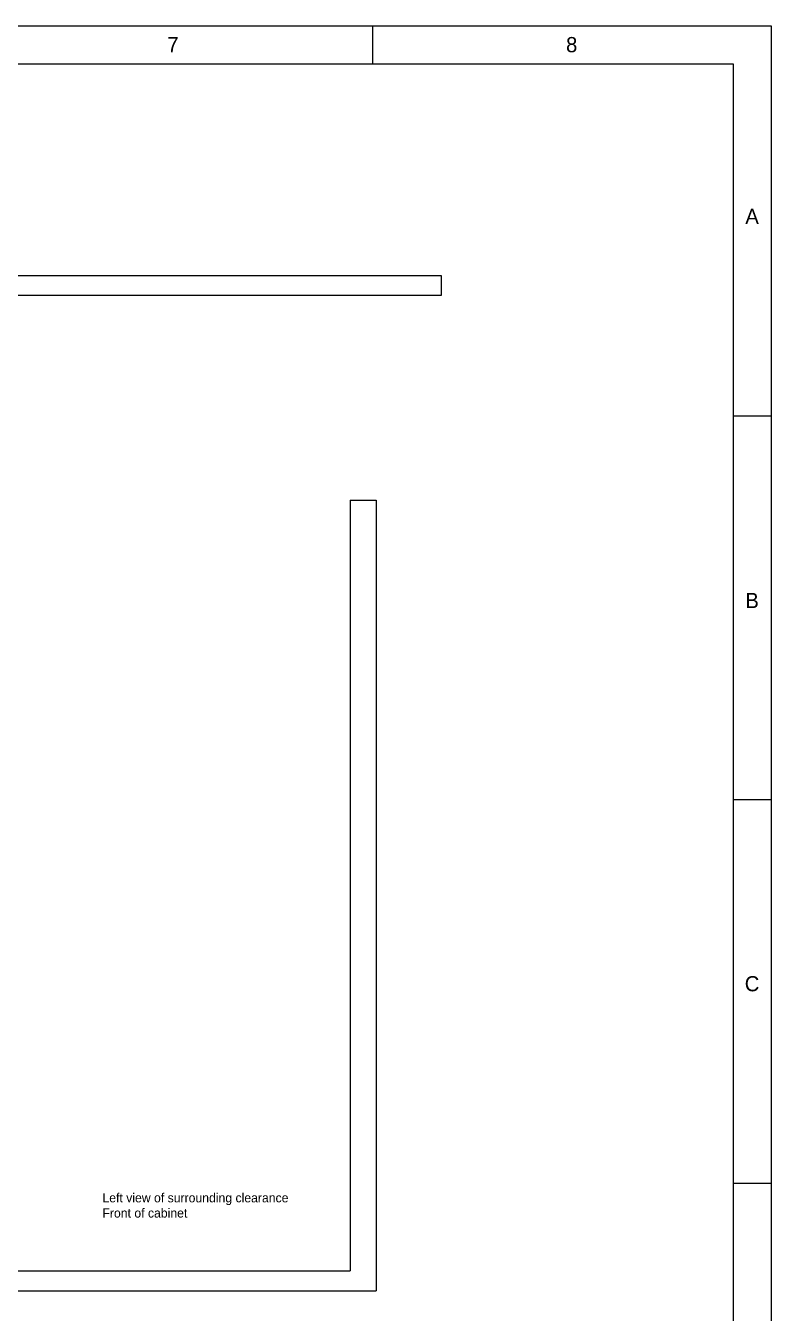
# Model space of a CAD drawing. Header units: inches. Extents: x -4705 to 38647, y 7098 to 31800.
# Drawn here: x 21522 to 23808, y 26469 to 30415 of the extents above; entities that cross this region are included whole.
import ezdxf

# ---------------------------------------------------------------- set-up
doc = ezdxf.new("R2010")
doc.units = ezdxf.units.IN
doc.header["$LTSCALE"] = 10
doc.header["$MEASUREMENT"] = 0
doc.layers.get('0').update_dxf_attribs({"lineweight": 0})
doc.styles.add('DWGTransNewTextStyle', font='SourceHanSansCN-Normal.ttf')

msp = doc.modelspace()

# ---------------------------------------------------------------- linework, layer by layer
at = {"color": 7, "linetype": 'Continuous', "lineweight": 0}
for p, q in [((14027.318, 30415.284), (23808.068, 30415.284)), ((22585.475, 30415.284), (22585.475, 30298.846)), ((23808.068, 30415.284), (23808.068, 23498.896)), ((14609.506, 30298.846), (23691.631, 30298.846)), ((23691.631, 30298.846), (23691.631, 23615.334)), ((23691.631, 29219.758), (23808.068, 29219.758)), ((23691.631, 28043.739), (23808.068, 28043.739)), ((23691.631, 26867.721), (23808.068, 26867.721))]:
    msp.add_line(p, q, dxfattribs=at)
at = {"color": 7}
for p, q in [((22517.299, 28960.7), (22517.299, 26599.13)), ((22517.299, 28960.7), (22596.799, 28960.7)), ((22596.799, 28960.7), (22596.799, 26538.165)), ((20068.799, 26599.13), (22517.299, 26599.13)), ((19988.799, 26538.165), (22596.799, 26538.165))]:
    msp.add_line(p, q, dxfattribs=at)
at = {"color": 0, "ltscale": 30}
msp.add_lwpolyline([(20004.094, 29649.844), (22795.864, 29649.844), (22795.864, 29588.561), (20004.094, 29588.561)], close=True, dxfattribs=at)

# ---------------------------------------------------------------- texts
at = {"color": 7, "linetype": 'Continuous', "lineweight": 0, "char_height": 46.575, "attachment_point": 2, "style": 'DWGTransNewTextStyle'}
for s, insert in [('7', (21973.612, 30380.691)), ('8', (23196.205, 30380.691)), ('A', (23749.284, 29854.393)), ('B', (23749.284, 28676.965)), ('C', (23749.284, 27502.356))]:
    msp.add_mtext(s, dxfattribs=dict(at, insert=insert))
at = {"lineweight": 0, "insert": (21757.577, 26761.847), "char_height": 28, "width": 1115.68888, "attachment_point": 7, "style": 'DWGTransNewTextStyle'}
msp.add_mtext('Left view of surrounding clearance \\PFront of cabinet', dxfattribs=at)

doc.saveas('drawing.dxf')
